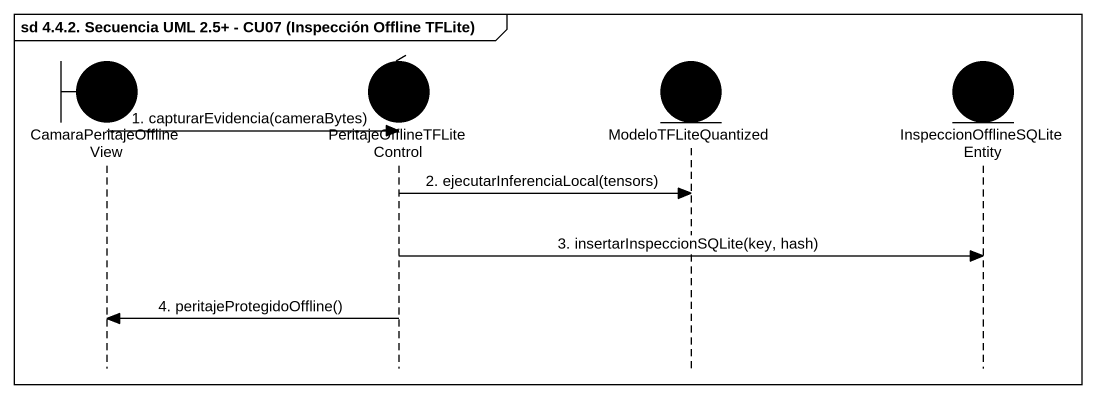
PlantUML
@startuml
mainframe sd 4.4.2. Secuencia UML 2.5+ - CU07 (Inspección Offline TFLite)
hide footbox
boundary CamaraPeritajeOfflineView #000000
control PeritajeOfflineTFLiteControl #000000
entity ModeloTFLiteQuantized #000000
entity "InspeccionOfflineSQLiteEntity" as InspeccionOfflineSQLiteEntit #000000

CamaraPeritajeOfflineView -> PeritajeOfflineTFLiteControl : 1. capturarEvidencia(cameraBytes)
PeritajeOfflineTFLiteControl -> ModeloTFLiteQuantized : 2. ejecutarInferenciaLocal(tensors)
PeritajeOfflineTFLiteControl -> InspeccionOfflineSQLiteEntit : 3. insertarInspeccionSQLite(key, hash)
PeritajeOfflineTFLiteControl -> CamaraPeritajeOfflineView : 4. peritajeProtegidoOffline()
@enduml
